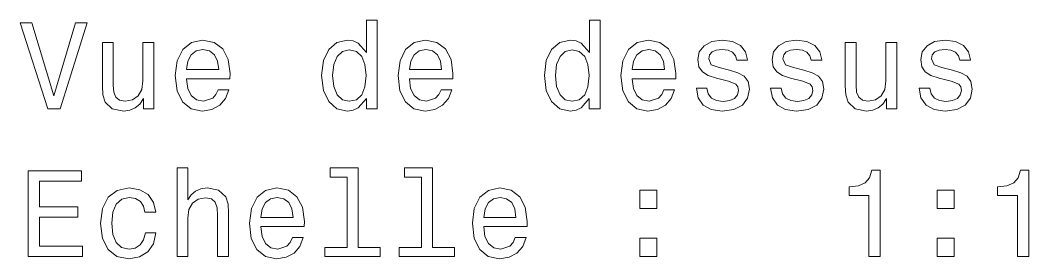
# Model space of a CAD drawing. Extents: x 291 to 834, y 188 to 661.
# Drawn here: x 460.68 to 501.9, y 248.99 to 258.75 of the extents above; entities that cross this region are included whole.
import ezdxf

# ---------------------------------------------------------------- set-up
doc = ezdxf.new("R2010")
doc.units = 0

msp = doc.modelspace()

# ---------------------------------------------------------------- linework, layer by layer
at = {"color": 7, "lineweight": 13}
for points in [[(462.936, 258.637), (462.059, 255.656), (461.156, 258.637), (460.677, 258.637), (461.807, 255.132), (462.311, 255.132), (463.415, 258.637)], [(474.823, 255.55), (474.823, 255.132), (475.267, 255.132), (475.267, 258.753), (474.828, 258.753), (474.828, 257.426), (474.49, 257.81), (474.284, 257.901), (474.047, 257.936), (473.618, 257.835), (473.285, 257.553), (473.068, 257.099), (472.993, 256.488), (473.068, 255.878), (473.285, 255.419), (473.618, 255.132), (474.047, 255.036), (474.284, 255.071), (474.495, 255.162)], [(483.931, 255.55), (483.931, 255.132), (484.375, 255.132), (484.375, 258.753), (483.936, 258.753), (483.936, 257.426), (483.598, 257.81), (483.392, 257.901), (483.155, 257.936), (482.726, 257.835), (482.393, 257.553), (482.176, 257.099), (482.101, 256.488), (482.176, 255.878), (482.393, 255.419), (482.726, 255.132), (483.155, 255.036), (483.392, 255.071), (483.604, 255.162)], [(466.139, 257.84), (465.695, 257.84), (465.695, 256.277), (465.645, 255.914), (465.498, 255.651), (465.271, 255.49), (464.974, 255.439), (464.737, 255.48), (464.586, 255.601), (464.5, 255.808), (464.48, 256.1), (464.48, 257.84), (464.036, 257.84), (464.036, 256.06), (464.051, 255.702), (464.147, 255.404), (464.439, 255.132), (464.908, 255.036), (465.16, 255.071), (465.377, 255.162), (465.564, 255.318), (465.715, 255.545), (465.715, 255.132), (466.139, 255.132)], [(467.475, 256.357), (469.25, 256.357), (469.256, 256.564), (469.175, 257.144), (468.953, 257.578), (468.6, 257.84), (468.131, 257.936), (467.672, 257.835), (467.319, 257.553), (467.092, 257.094), (467.011, 256.488), (467.087, 255.868), (467.314, 255.414), (467.662, 255.132), (468.116, 255.036), (468.509, 255.102), (468.832, 255.273), (469.069, 255.545), (469.205, 255.908), (468.766, 255.908), (468.676, 255.707), (468.544, 255.555), (468.171, 255.434), (467.884, 255.49), (467.667, 255.666), (467.526, 255.954), (467.475, 256.342)], [(476.583, 256.357), (478.359, 256.357), (478.364, 256.564), (478.283, 257.144), (478.061, 257.578), (477.708, 257.84), (477.239, 257.936), (476.78, 257.835), (476.427, 257.553), (476.2, 257.094), (476.119, 256.488), (476.195, 255.868), (476.422, 255.414), (476.77, 255.132), (477.224, 255.036), (477.617, 255.102), (477.94, 255.273), (478.177, 255.545), (478.313, 255.908), (477.874, 255.908), (477.784, 255.707), (477.652, 255.555), (477.279, 255.434), (476.992, 255.49), (476.775, 255.666), (476.634, 255.954), (476.583, 256.342)], [(485.691, 256.357), (487.467, 256.357), (487.472, 256.564), (487.391, 257.144), (487.169, 257.578), (486.816, 257.84), (486.347, 257.936), (485.888, 257.835), (485.535, 257.553), (485.308, 257.094), (485.227, 256.488), (485.303, 255.868), (485.53, 255.414), (485.878, 255.132), (486.332, 255.036), (486.725, 255.102), (487.048, 255.273), (487.285, 255.545), (487.421, 255.908), (486.982, 255.908), (486.892, 255.707), (486.761, 255.555), (486.387, 255.434), (486.1, 255.49), (485.883, 255.666), (485.742, 255.954), (485.691, 256.342)], [(489.665, 256.71), (489.237, 256.811), (488.919, 256.927), (488.813, 257.164), (488.843, 257.331), (488.949, 257.452), (489.121, 257.527), (489.368, 257.558), (489.605, 257.527), (489.792, 257.437), (489.913, 257.3), (489.963, 257.119), (490.397, 257.119), (490.397, 257.129), (490.321, 257.457), (490.114, 257.714), (489.792, 257.875), (489.368, 257.936), (488.939, 257.875), (488.627, 257.709), (488.43, 257.462), (488.369, 257.149), (488.415, 256.846), (488.556, 256.635), (488.788, 256.483), (489.126, 256.377), (489.62, 256.256), (489.923, 256.13), (490.003, 256.03), (490.034, 255.878), (489.988, 255.692), (489.867, 255.55), (489.671, 255.46), (489.408, 255.429), (489.131, 255.46), (488.929, 255.566), (488.793, 255.737), (488.738, 255.974), (488.309, 255.974), (488.379, 255.571), (488.586, 255.278), (488.914, 255.102), (489.368, 255.036), (489.842, 255.102), (490.19, 255.278), (490.402, 255.56), (490.477, 255.929), (490.422, 256.246), (490.266, 256.463), (490.008, 256.604)], [(492.702, 256.71), (492.273, 256.811), (491.955, 256.927), (491.849, 257.164), (491.879, 257.331), (491.985, 257.452), (492.157, 257.527), (492.404, 257.558), (492.641, 257.527), (492.828, 257.437), (492.949, 257.3), (492.999, 257.119), (493.433, 257.119), (493.433, 257.129), (493.357, 257.457), (493.15, 257.714), (492.828, 257.875), (492.404, 257.936), (491.975, 257.875), (491.663, 257.709), (491.466, 257.462), (491.405, 257.149), (491.451, 256.846), (491.592, 256.635), (491.824, 256.483), (492.162, 256.377), (492.656, 256.256), (492.959, 256.13), (493.039, 256.03), (493.07, 255.878), (493.024, 255.692), (492.903, 255.55), (492.707, 255.46), (492.444, 255.429), (492.167, 255.46), (491.965, 255.566), (491.829, 255.737), (491.774, 255.974), (491.345, 255.974), (491.415, 255.571), (491.622, 255.278), (491.95, 255.102), (492.404, 255.036), (492.878, 255.102), (493.226, 255.278), (493.438, 255.56), (493.513, 255.929), (493.458, 256.246), (493.302, 256.463), (493.044, 256.604)], [(496.499, 257.84), (496.055, 257.84), (496.055, 256.277), (496.005, 255.914), (495.859, 255.651), (495.632, 255.49), (495.334, 255.439), (495.097, 255.48), (494.946, 255.601), (494.86, 255.808), (494.84, 256.1), (494.84, 257.84), (494.396, 257.84), (494.396, 256.06), (494.411, 255.702), (494.507, 255.404), (494.799, 255.132), (495.268, 255.036), (495.521, 255.071), (495.738, 255.162), (495.924, 255.318), (496.075, 255.545), (496.075, 255.132), (496.499, 255.132)], [(498.774, 256.71), (498.345, 256.811), (498.027, 256.927), (497.921, 257.164), (497.951, 257.331), (498.057, 257.452), (498.229, 257.527), (498.476, 257.558), (498.713, 257.527), (498.9, 257.437), (499.021, 257.3), (499.071, 257.119), (499.505, 257.119), (499.505, 257.129), (499.429, 257.457), (499.222, 257.714), (498.9, 257.875), (498.476, 257.936), (498.047, 257.875), (497.735, 257.709), (497.538, 257.462), (497.477, 257.149), (497.523, 256.846), (497.664, 256.635), (497.896, 256.483), (498.234, 256.377), (498.728, 256.256), (499.031, 256.13), (499.111, 256.03), (499.142, 255.878), (499.096, 255.692), (498.975, 255.55), (498.779, 255.46), (498.516, 255.429), (498.239, 255.46), (498.037, 255.566), (497.901, 255.737), (497.846, 255.974), (497.417, 255.974), (497.488, 255.571), (497.694, 255.278), (498.022, 255.102), (498.476, 255.036), (498.95, 255.102), (499.298, 255.278), (499.51, 255.56), (499.586, 255.929), (499.53, 256.246), (499.374, 256.463), (499.116, 256.604)], [(467.475, 256.73), (467.531, 257.078), (467.667, 257.336), (467.874, 257.492), (468.146, 257.548), (468.413, 257.492), (468.62, 257.336), (468.746, 257.078), (468.792, 256.73)], [(474.122, 257.537), (474.415, 257.467), (474.637, 257.27), (474.768, 256.942), (474.818, 256.488), (474.768, 256.03), (474.637, 255.702), (474.415, 255.5), (474.122, 255.434), (473.845, 255.5), (473.633, 255.702), (473.492, 256.035), (473.446, 256.488), (473.492, 256.937), (473.633, 257.265), (473.845, 257.467)], [(476.583, 256.73), (476.639, 257.078), (476.775, 257.336), (476.982, 257.492), (477.254, 257.548), (477.521, 257.492), (477.728, 257.336), (477.854, 257.078), (477.9, 256.73)], [(483.23, 257.537), (483.523, 257.467), (483.745, 257.27), (483.876, 256.942), (483.926, 256.488), (483.876, 256.03), (483.745, 255.702), (483.523, 255.5), (483.23, 255.434), (482.953, 255.5), (482.741, 255.702), (482.6, 256.035), (482.555, 256.488), (482.6, 256.937), (482.741, 257.265), (482.953, 257.467)], [(485.691, 256.73), (485.747, 257.078), (485.883, 257.336), (486.09, 257.492), (486.362, 257.548), (486.629, 257.492), (486.836, 257.336), (486.962, 257.078), (487.008, 256.73)], [(467.087, 249.085), (467.531, 249.085), (467.531, 250.648), (467.576, 251.006), (467.722, 251.269), (467.949, 251.43), (468.252, 251.491), (468.494, 251.44), (468.645, 251.304), (468.721, 251.077), (468.746, 250.774), (468.746, 249.085), (469.19, 249.085), (469.19, 250.865), (469.17, 251.223), (469.079, 251.521), (468.781, 251.793), (468.318, 251.889), (468.065, 251.854), (467.848, 251.758), (467.667, 251.607), (467.531, 251.4), (467.531, 252.706), (467.087, 252.706)], [(474.042, 252.333), (474.042, 249.458), (473.129, 249.458), (473.129, 249.085), (475.393, 249.085), (475.393, 249.458), (474.485, 249.458), (474.485, 252.706), (473.346, 252.706), (473.346, 252.333)], [(477.078, 252.333), (477.078, 249.458), (476.165, 249.458), (476.165, 249.085), (478.429, 249.085), (478.429, 249.458), (477.521, 249.458), (477.521, 252.706), (476.382, 252.706), (476.382, 252.333)], [(461, 249.085), (463.219, 249.085), (463.219, 249.509), (461.464, 249.509), (461.464, 250.694), (463.027, 250.694), (463.027, 251.112), (461.464, 251.112), (461.464, 252.161), (463.178, 252.161), (463.178, 252.585), (461, 252.585)], [(495.364, 249.085), (495.823, 249.085), (495.823, 252.61), (495.48, 252.61), (495.39, 252.303), (495.208, 252.096), (494.931, 251.975), (494.547, 251.934), (494.547, 251.576), (495.364, 251.576)], [(501.436, 249.085), (501.895, 249.085), (501.895, 252.61), (501.552, 252.61), (501.462, 252.303), (501.28, 252.096), (501.003, 251.975), (500.619, 251.934), (500.619, 251.576), (501.436, 251.576)], [(465.776, 250.895), (466.214, 250.895), (466.124, 251.299), (465.907, 251.617), (465.569, 251.813), (465.13, 251.889), (464.646, 251.788), (464.278, 251.506), (464.046, 251.047), (463.965, 250.432), (464.041, 249.821), (464.268, 249.367), (464.626, 249.085), (465.115, 248.989), (465.549, 249.065), (465.887, 249.277), (466.119, 249.609), (466.22, 250.053), (465.796, 250.053), (465.72, 249.771), (465.579, 249.559), (465.377, 249.428), (465.13, 249.388), (464.823, 249.453), (464.601, 249.655), (464.464, 249.983), (464.419, 250.447), (464.464, 250.901), (464.606, 251.228), (464.833, 251.43), (465.13, 251.501), (465.392, 251.455), (465.589, 251.339), (465.72, 251.148)], [(470.511, 250.31), (472.286, 250.31), (472.292, 250.517), (472.211, 251.097), (471.989, 251.531), (471.636, 251.793), (471.167, 251.889), (470.708, 251.788), (470.355, 251.506), (470.128, 251.047), (470.047, 250.442), (470.123, 249.821), (470.35, 249.367), (470.698, 249.085), (471.152, 248.989), (471.545, 249.055), (471.868, 249.226), (472.105, 249.499), (472.241, 249.862), (471.802, 249.862), (471.712, 249.66), (471.58, 249.509), (471.207, 249.388), (470.92, 249.443), (470.703, 249.62), (470.562, 249.907), (470.511, 250.295)], [(479.619, 250.31), (481.395, 250.31), (481.4, 250.517), (481.319, 251.097), (481.097, 251.531), (480.744, 251.793), (480.275, 251.889), (479.816, 251.788), (479.463, 251.506), (479.236, 251.047), (479.155, 250.442), (479.231, 249.821), (479.458, 249.367), (479.806, 249.085), (480.26, 248.989), (480.653, 249.055), (480.976, 249.226), (481.213, 249.499), (481.349, 249.862), (480.91, 249.862), (480.82, 249.66), (480.689, 249.509), (480.315, 249.388), (480.028, 249.443), (479.811, 249.62), (479.67, 249.907), (479.619, 250.295)], [(470.511, 250.684), (470.567, 251.032), (470.703, 251.289), (470.91, 251.445), (471.182, 251.501), (471.449, 251.445), (471.656, 251.289), (471.782, 251.032), (471.828, 250.684)], [(479.619, 250.684), (479.675, 251.032), (479.811, 251.289), (480.018, 251.445), (480.29, 251.501), (480.557, 251.445), (480.764, 251.289), (480.89, 251.032), (480.936, 250.684)], [(485.999, 251.042), (486.695, 251.042), (486.695, 251.793), (485.999, 251.793)], [(498.143, 251.042), (498.839, 251.042), (498.839, 251.793), (498.143, 251.793)], [(485.999, 249.085), (486.695, 249.085), (486.695, 249.836), (485.999, 249.836)], [(498.143, 249.085), (498.839, 249.085), (498.839, 249.836), (498.143, 249.836)]]:
    msp.add_lwpolyline(points, close=True, dxfattribs=at)

doc.saveas('drawing.dxf')
